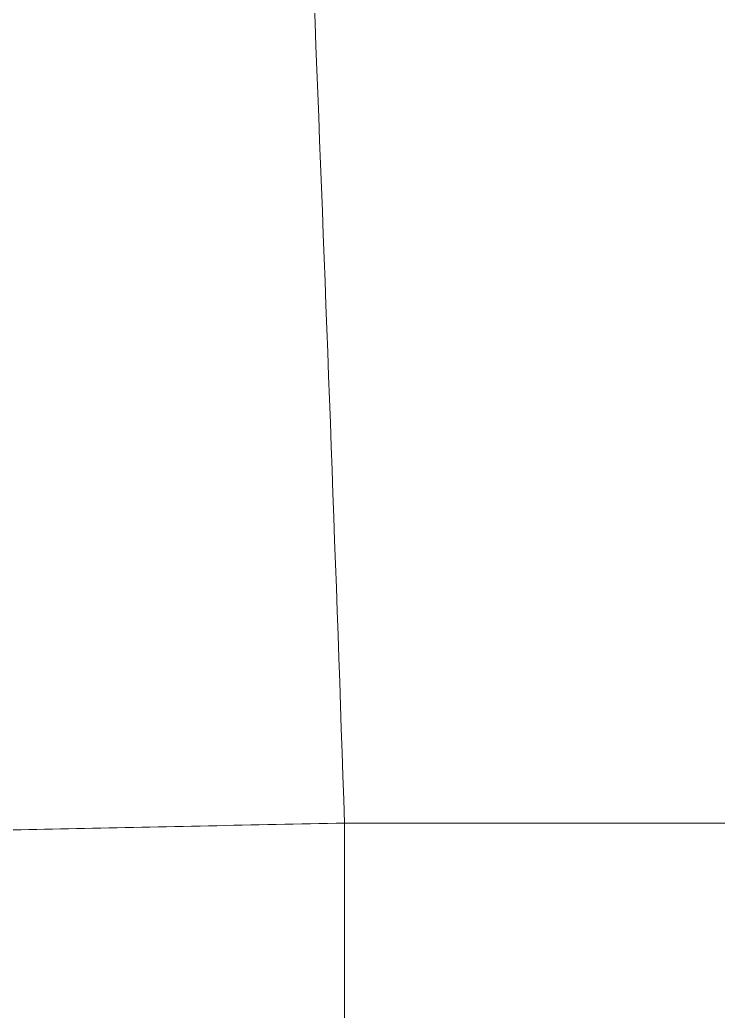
# Model space of a CAD drawing. Header units: millimetres. Extents: x 1680 to 166026, y 35966 to 91121.
# Drawn here: x 99662.23 to 99697.35, y 51743.66 to 51793.51 of the extents above; entities that cross this region are included whole.
import ezdxf

# ---------------------------------------------------------------- set-up
doc = ezdxf.new("R2010")
doc.units = ezdxf.units.MM
doc.layers.add('I-Furn', color=252, linetype='Continuous', lineweight=13)

# ---------------------------------------------------------------- blocks, each defined once
blk = doc.blocks.new('Furniture_Sofas-Armchairs_Icons-of-Denmark_ EC1-Sofa_Configuration7 - Default-V17-mebel yerləşmə planı')
at = {"layer": 'I-Furn'}
blk.add_line((-34.064, 342.5), (-34.064, 270.014), dxfattribs=at)
blk.add_open_spline([(-34.064, 270.014), (-59.319, 269.15), (-109.821, 267.158), (-185.54, 263.473), (-261.263, 259.821), (-311.797, 258.618), (-337.07, 258.618)], degree=3, dxfattribs=at)
for points, knots in [([(-3.105, 270.015), (-3.105, 270.015), (-9.912, 270.015), (-25.944, 270.014), (-34.064, 270.014)], [-1.992122, -1.992122, -1.992122, -1.992122, -1, 0, 0, 0, 0]), ([(-34.064, 270.014), (-34.017, 267.716), (-33.923, 263.129), (-33.741, 254.244), (-33.533, 244.111), (-33.316, 233.536), (-33.247, 230.164), (-33.244, 230.04)], [0, 0, 0, 0, 0.1111111, 0.2222222, 0.4444444, 0.6666667, 0.9999983, 0.9999983, 0.9999983, 0.9999983])]:
    blk.add_open_spline(points, degree=3, knots=knots, dxfattribs=at)

msp = doc.modelspace()

# ---------------------------------------------------------------- block references
at = {"layer": 'I-Furn', "rotation": 269.9999999999999}
msp.add_blockref('Furniture_Sofas-Armchairs_Icons-of-Denmark_ EC1-Sofa_Configuration7 - Default-V17-mebel yerləşmə planı', (99408.549, 51719.056), dxfattribs=at)

doc.saveas('drawing.dxf')
